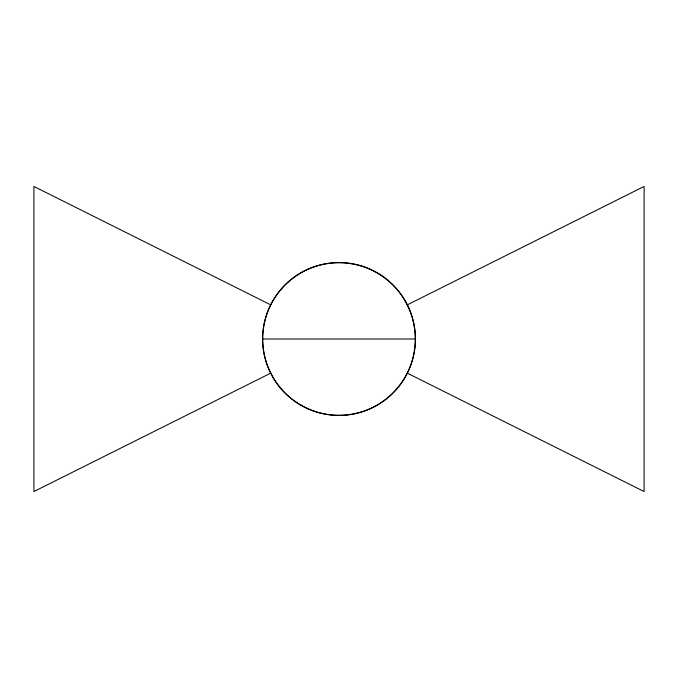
<?xml version="1.0" encoding="UTF-8"?>
<svg xmlns="http://www.w3.org/2000/svg" width="678" height="678" viewBox="0 0 678 678"><rect width="100%" height="100%" fill="white"/><g stroke="black" fill="none" stroke-linecap="round" stroke-linejoin="round"><path stroke-width="1.02" d="M270.776 373.112L33.9 491.55L33.9 186.45L270.776 304.888M407.224 304.888L644.1 186.45L644.1 491.55L407.224 373.112M262.564 339L415.436 339A76.436 76.436 0 0 1 300.778 405.198A76.436 76.436 0 0 1 300.778 272.802A76.436 76.436 0 0 1 415.436 339M300.863 405.054A76.275 76.275 0 0 0 415.275 339A76.275 76.275 0 0 0 300.863 272.946A76.275 76.275 0 0 0 300.863 405.054"/></g></svg>
